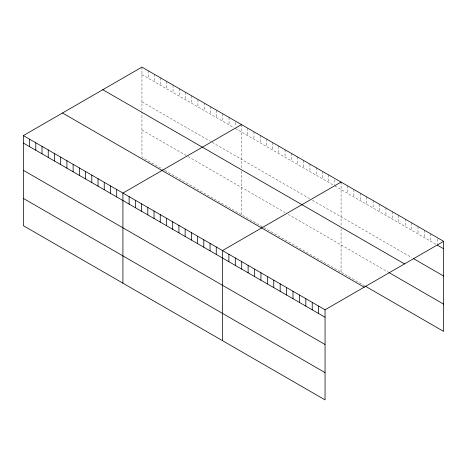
<?xml version="1.0" encoding="UTF-8"?>
<svg xmlns="http://www.w3.org/2000/svg" width="467" height="467" viewBox="0 0 467 467"><rect width="100%" height="100%" fill="white"/><g stroke="black" fill="none" stroke-linecap="round" stroke-linejoin="round"><path stroke-width="0.35" stroke-dasharray="2.33 1.75" d="M141.945 67.12L141.945 111.683M141.945 74.574L234.037 127.748M235.286 128.466L333.601 185.23M334.845 185.948L436.073 244.387M141.945 101.847L210.395 141.367M212.263 142.447L309.954 198.849M312.446 200.285L411.596 257.527M141.945 129.949L187.372 156.176M187.991 156.533L285.068 212.578M288.18 214.376L388.281 272.168M164.343 170.157L141.945 157.221L141.945 112.384M164.968 170.513L263.289 227.277M263.908 227.639L364.383 285.646M437.24 238.964L437.24 243.704M430.825 233.909L430.825 241.357M424.415 230.208L424.415 237.656M418.006 226.501L418.006 233.955M411.596 222.8L411.596 230.254M405.181 219.099L405.181 226.553M398.771 215.398L398.771 222.852M392.362 211.697L392.362 219.151M385.946 207.996L385.946 215.45M379.537 204.295L379.537 211.749M373.127 200.594L373.127 208.048M366.718 196.893L366.718 204.342M360.302 193.192L360.302 200.641M353.893 189.491L353.893 196.94M347.483 185.784L347.483 193.239M341.068 182.083L341.068 225.946M341.068 228.754L341.068 272.185M334.845 179.848L334.845 184.593M328.622 174.897L328.622 182.352M322.399 171.307L322.399 178.762M316.177 167.717L316.177 175.166M309.954 164.121L309.954 171.576M303.737 160.531L303.737 167.98M297.514 156.935L297.514 164.39M291.291 153.345L291.291 160.8M285.068 149.749L285.068 157.204M278.846 146.159L278.846 153.614M272.623 142.569L272.623 150.018M266.4 138.973L266.4 146.428M260.177 135.383L260.177 142.832M253.955 131.787L253.955 139.242M247.732 128.197L247.732 135.652M241.509 124.601L241.509 168.464M241.509 171.272L241.509 214.703M235.286 122.366L235.286 126.429M229.063 117.415L229.063 124.87M222.841 113.825L222.841 121.28M216.618 110.235L216.618 117.684M210.395 106.639L210.395 114.094M204.172 103.049L204.172 110.498M197.95 99.453L197.95 106.908M191.727 95.863L191.727 103.318M185.504 92.268L185.504 99.722M179.281 88.677L179.281 96.132M173.059 85.082L173.059 92.536M166.836 81.492L166.836 88.946M160.613 77.901L160.613 85.35M154.39 74.306L154.39 81.76M148.167 70.715L148.167 78.164"/><path stroke-width="0.7" d="M23.35 135.593L325.055 309.779L325.055 399.88L23.35 225.689L23.35 135.593L141.945 67.12L443.65 241.311L443.65 331.407L364.966 285.979M241.509 124.601L122.914 193.075L122.914 283.171M341.068 182.083L222.479 250.557L222.479 340.653M325.055 309.779L443.65 241.311M437.24 245.058L443.65 248.765M413.342 258.537L443.65 276.038M102.81 89.717L404.515 263.902M388.865 272.506L443.65 304.134M62.485 112.996L364.19 287.182M23.35 143.042L325.055 317.233M23.35 170.315L325.055 344.506M23.35 198.417L325.055 372.608M318.646 306.078L318.646 313.532M312.236 302.377L312.236 309.831M305.821 298.676L305.821 306.13M299.411 294.975L299.411 302.423M293.002 291.274L293.002 298.722M286.586 287.573L286.586 295.021M280.177 283.866L280.177 291.32M273.767 280.165L273.767 287.619M267.358 276.464L267.358 283.918M260.942 272.763L260.942 280.218M254.533 269.062L254.533 276.517M248.123 265.361L248.123 272.816M241.708 261.66L241.708 269.115M235.298 257.959L235.298 265.414M228.888 254.258L228.888 261.713M216.256 246.961L216.256 254.416M210.033 243.371L210.033 250.826M203.81 239.775L203.81 247.23M197.588 236.185L197.588 243.64M191.365 232.589L191.365 240.044M185.142 228.999L185.142 236.454M178.919 225.409L178.919 232.858M172.697 221.813L172.697 229.268M166.474 218.223L166.474 225.672M160.251 214.627L160.251 222.082M154.028 211.037L154.028 218.492M147.805 207.441L147.805 214.896M141.583 203.851L141.583 211.306M135.36 200.255L135.36 207.71M129.137 196.665L129.137 204.12M116.692 189.479L116.692 196.934M110.469 185.889L110.469 193.338M104.246 182.293L104.246 189.748M98.023 178.703L98.023 186.158M91.801 175.107L91.801 182.562M85.578 171.517L85.578 178.972M79.355 167.927L79.355 175.376M73.132 164.331L73.132 171.786M66.909 160.741L66.909 168.19M60.687 157.145L60.687 164.6M54.464 153.555L54.464 161.01M48.241 149.96L48.241 157.414M42.018 146.369L42.018 153.824M35.796 142.774L35.796 150.228M29.573 139.184L29.573 146.638"/></g></svg>
